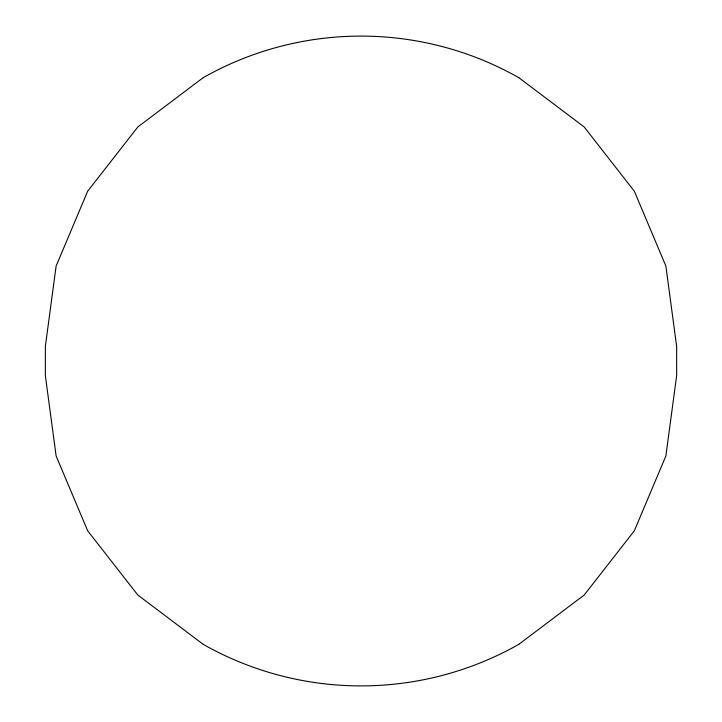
<?xml version="1.0" encoding="UTF-8"?>
<svg xmlns="http://www.w3.org/2000/svg" width="722" height="722" viewBox="0 0 722 722"><rect width="100%" height="100%" fill="white"/><g stroke="black" fill="none" stroke-linecap="round" stroke-linejoin="round"><path stroke-width="1.08" d="M203.18 77.669L137.812 126.973L87.651 191.231L56.117 266.057L45.36 346.361L45.36 375.639L56.117 455.943L87.651 530.769L137.812 595.027L203.18 644.331M518.82 644.331L584.188 595.027L634.349 530.769L665.883 455.943L676.64 375.639L676.64 346.361L665.883 266.057L634.349 191.231L584.188 126.973L518.82 77.669M203.189 77.678A317.915 315.198 0 0 1 518.811 77.678M518.811 644.322A317.915 315.198 0 0 1 203.189 644.322"/></g></svg>
